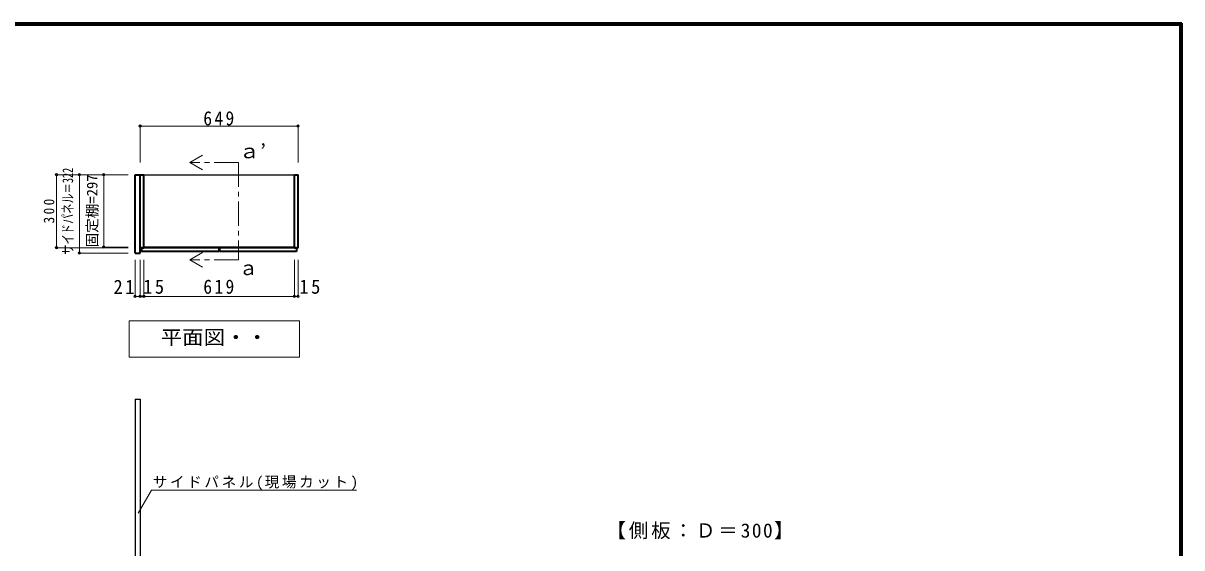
# Model space of a CAD drawing. Units: millimetres at full size, sheet at 1:20; details may follow other scales. Extents: x -3922 to 3878, y -2932 to 2722.
# Drawn here: x -885 to 3878, y 567 to 2722 of the extents above; entities that cross this region are included whole.
import ezdxf
from ezdxf.enums import TextEntityAlignment as Align

# ---------------------------------------------------------------- set-up
doc = ezdxf.new("R2010")
doc.units = ezdxf.units.MM
doc.header["$LTSCALE"] = 20
doc.header["$PDMODE"] = 32
doc.header["$PDSIZE"] = 10
doc.linetypes.add('CHAIN1', pattern=[8, 5, -1, 1, -1])
doc.linetypes.add('DASHED1', pattern=[1.8, 1.2, -0.6])
for name, color, linetype, lineweight in [('0-2', 3, 'Continuous', 25), ('0-3_固定棚', 2, 'Continuous', 35), ('0-6_パイプハンガー', 7, 'DASHED1', 18), ('0-A_文字', 7, 'Continuous', 18), ('0-B_寸法', 4, 'Continuous', 9), ('F-1_枠', 6, 'Continuous', 40)]:
    doc.layers.add(name, color=color, linetype=linetype, lineweight=lineweight)
doc.styles.add('ＭＳ ゴシック', font='')
doc.styles.get('ＭＳ ゴシック').set_extended_font_data('MS Gothic')

msp = doc.modelspace()

# ---------------------------------------------------------------- linework, layer by layer
at = {"layer": '0-2', "color": 2, "lineweight": 35}
for p, q in [((-425.16, 2099.58), (-404.16, 2099.58)), ((-425.16, 1777.58), (-425.16, 2099.58)), ((-404.16, 2099.58), (-389.16, 2099.58)), ((-404.16, 1777.58), (-404.16, 2099.58)), ((-389.16, 1799.58), (-389.16, 2099.58)), ((229.84, 1799.58), (229.84, 2099.58)), ((229.84, 2099.58), (244.84, 2099.58)), ((244.84, 1799.58), (244.84, 2099.58)), ((-425.16, 1777.58), (-404.16, 1777.58)), ((-404.16, 1799.58), (-389.16, 1799.58)), ((229.84, 1799.58), (244.84, 1799.58))]:
    msp.add_line(p, q, dxfattribs=at)
at = {"layer": '0-2'}
for p, q in [((-425.16, 1177.73), (-425.16, -1711.27)), ((-425.16, 1177.73), (-404.16, 1177.73)), ((-404.16, 1177.73), (-404.16, -1711.27))]:
    msp.add_line(p, q, dxfattribs=at)
at = {"layer": '0-3_固定棚', "color": 3, "lineweight": 25}
for p, q in [((-389.16, 2099.58), (229.84, 2099.58)), ((229.84, 1802.58), (-389.16, 1802.58))]:
    msp.add_line(p, q, dxfattribs=at)
at = {"layer": '0-6_パイプハンガー', "color": 2, "linetype": 'Continuous', "lineweight": 35}
for p, q in [((-398.16, 1798.58), (-398.16, 1783.58)), ((-81.16, 1798.58), (-398.16, 1798.58)), ((-81.16, 1783.58), (-398.16, 1783.58)), ((-81.16, 1798.58), (-81.16, 1783.58)), ((-78.16, 1798.58), (-78.16, 1783.58)), ((238.84, 1798.58), (-78.16, 1798.58)), ((238.84, 1783.58), (-78.16, 1783.58)), ((238.84, 1798.58), (238.84, 1783.58))]:
    msp.add_line(p, q, dxfattribs=at)
at = {"layer": '0-A_文字'}
for p, q in [((-199.57, 2149.58), (-147.61, 2179.58)), ((-199.57, 2149.58), (-147.61, 2119.58)), ((-199.57, 1749.58), (-147.61, 1779.58)), ((-199.57, 1749.58), (-147.61, 1719.58)), ((250.66, 1499.58), (250.66, 1349.58)), ((-449.34, 1349.58), (250.66, 1349.58)), ((-412.1, 708.71), (-357.27, 803.67)), ((485.3, 803.67), (-357.27, 803.67))]:
    msp.add_line(p, q, dxfattribs=at)
at = {"layer": '0-A_文字', "linetype": 'CHAIN1'}
for p, q in [((0.43, 2149.58), (-199.57, 2149.58)), ((0.43, 2149.58), (0.43, 1749.58)), ((0.43, 1749.58), (-199.57, 1749.58))]:
    msp.add_line(p, q, dxfattribs=at)
at = {"layer": '0-A_文字'}
msp.add_lwpolyline([(250.66, 1499.58), (-449.34, 1499.58), (-449.34, 1349.58)], dxfattribs=at)
at = {"layer": '0-B_寸法'}
for p, q in [((-404.16, 2299.58), (-404.16, 2149.58)), ((-404.16, 2299.58), (244.84, 2299.58)), ((244.84, 2299.58), (244.84, 2149.58)), ((244.84, 2299.58), (244.84, 2149.58)), ((-748.35, 2099.58), (-748.35, 1799.58)), ((-748.35, 2099.58), (-554.16, 2099.58)), ((-654.16, 2099.58), (-654.16, 1777.58)), ((-554.16, 2099.58), (-554.16, 1802.58)), ((-554.16, 2099.58), (-454.16, 2099.58)), ((-748.35, 1799.58), (-454.16, 1799.58)), ((-654.16, 1777.58), (-454.16, 1777.58)), ((-554.16, 1802.58), (-454.16, 1802.58)), ((-425.16, 1599.58), (-425.16, 1749.58)), ((-404.16, 1599.58), (-404.16, 1749.58)), ((-389.16, 1599.58), (-389.16, 1749.58)), ((229.84, 1599.58), (229.84, 1749.58)), ((244.84, 1599.58), (244.84, 1749.58)), ((-404.16, 1599.58), (-425.16, 1599.58)), ((-404.16, 1599.58), (-389.16, 1599.58)), ((-69.16, 1599.58), (229.84, 1599.58)), ((229.84, 1599.58), (244.84, 1599.58))]:
    msp.add_line(p, q, dxfattribs=at)
msp.add_lwpolyline([(-389.16, 1599.58), (-90.16, 1599.58), (-69.16, 1599.58)], dxfattribs=at)
at = {"layer": '0-B_寸法', "color": 7}
for p in [(-404.16, 2299.58), (244.84, 2299.58), (-748.35, 2099.58), (-654.16, 2099.58), (-554.16, 2099.58), (-748.35, 1799.58), (-654.16, 1777.58), (-554.16, 1802.58), (-425.16, 1599.58), (-404.16, 1599.58), (-389.16, 1599.58), (229.84, 1599.58), (244.84, 1599.58)]:
    msp.add_point(p, dxfattribs=at)
at = {"layer": 'F-1_枠'}
for p, q in [((-3922.03, 2722.29), (3877.97, 2722.29)), ((-3922.03, 2718.96), (3877.97, 2718.96)), ((-3922.03, 2715.63), (3877.97, 2715.63)), ((3871.3, 2722.29), (3871.3, -2864.37)), ((3874.63, 2722.29), (3874.63, -2864.37)), ((3877.97, 2722.29), (3877.97, -2864.37))]:
    msp.add_line(p, q, dxfattribs=at)

# ---------------------------------------------------------------- texts
at = {"layer": '0-A_文字', "style": 'ＭＳ ゴシック', "width": 1.1}
for s, p in [('ａ’', (0.43, 2149.58)), ('平面図・・', (-319.34, 1384.58))]:
    msp.add_text(s, height=58.65, dxfattribs=at).set_placement(p, align=Align.BOTTOM_LEFT)
at = {"layer": '0-A_文字', "style": 'ＭＳ ゴシック'}
msp.add_text('ａ', height=58.65, dxfattribs=at).set_placement((0.43, 1669.58), align=Align.BOTTOM_LEFT)
at = {"layer": '0-A_文字', "attachment_point": 7, "style": 'ＭＳ ゴシック'}
for s, insert, char_height in [('\\T1.18;サイドパネル(現場カット)', (-352.69, 803.67), 43.99), ('\\T1.15;【側板：Ｄ＝300】', (1512.34, 601.73), 58.65)]:
    msp.add_mtext(s, dxfattribs=dict(at, insert=insert, char_height=char_height))
at = {"layer": '0-B_寸法', "color": 7, "style": 'ＭＳ ゴシック', "width": 0.7}
msp.add_text('サイドパネル＝322', height=43.99, rotation=90, dxfattribs=at).set_placement((-666.73, 1771.08), align=Align.BOTTOM_LEFT)
at = {"layer": '0-B_寸法', "color": 7, "style": 'ＭＳ ゴシック'}
msp.add_text('固定棚=297', height=43.99, rotation=90, dxfattribs=at).set_placement((-566.73, 1801.08), align=Align.BOTTOM_LEFT)
at = {"layer": '0-B_寸法', "color": 7, "char_height": 58.65, "attachment_point": 7, "style": 'ＭＳ ゴシック'}
for s, insert in [('\\T1.27;\\W0.9;649', (-144.66, 2301.34)), ('\\T1.27;\\W0.95;21', (-513.9, 1609.58)), ('\\T1.27;\\W0.95;15', (-392.12, 1609.58)), ('\\T1.27;\\W0.9;619', (-144.66, 1609.58)), ('\\T1.27;\\W0.95;15', (250.41, 1609.58))]:
    msp.add_mtext(s, dxfattribs=dict(at, insert=insert))
at = {"layer": '0-B_寸法', "color": 7, "insert": (-756.71, 1899.58), "char_height": 43.99, "attachment_point": 7, "rotation": 90, "style": 'ＭＳ ゴシック'}
msp.add_mtext('\\T1.38;\\W0.9;300', dxfattribs=at)

doc.saveas('drawing.dxf')
